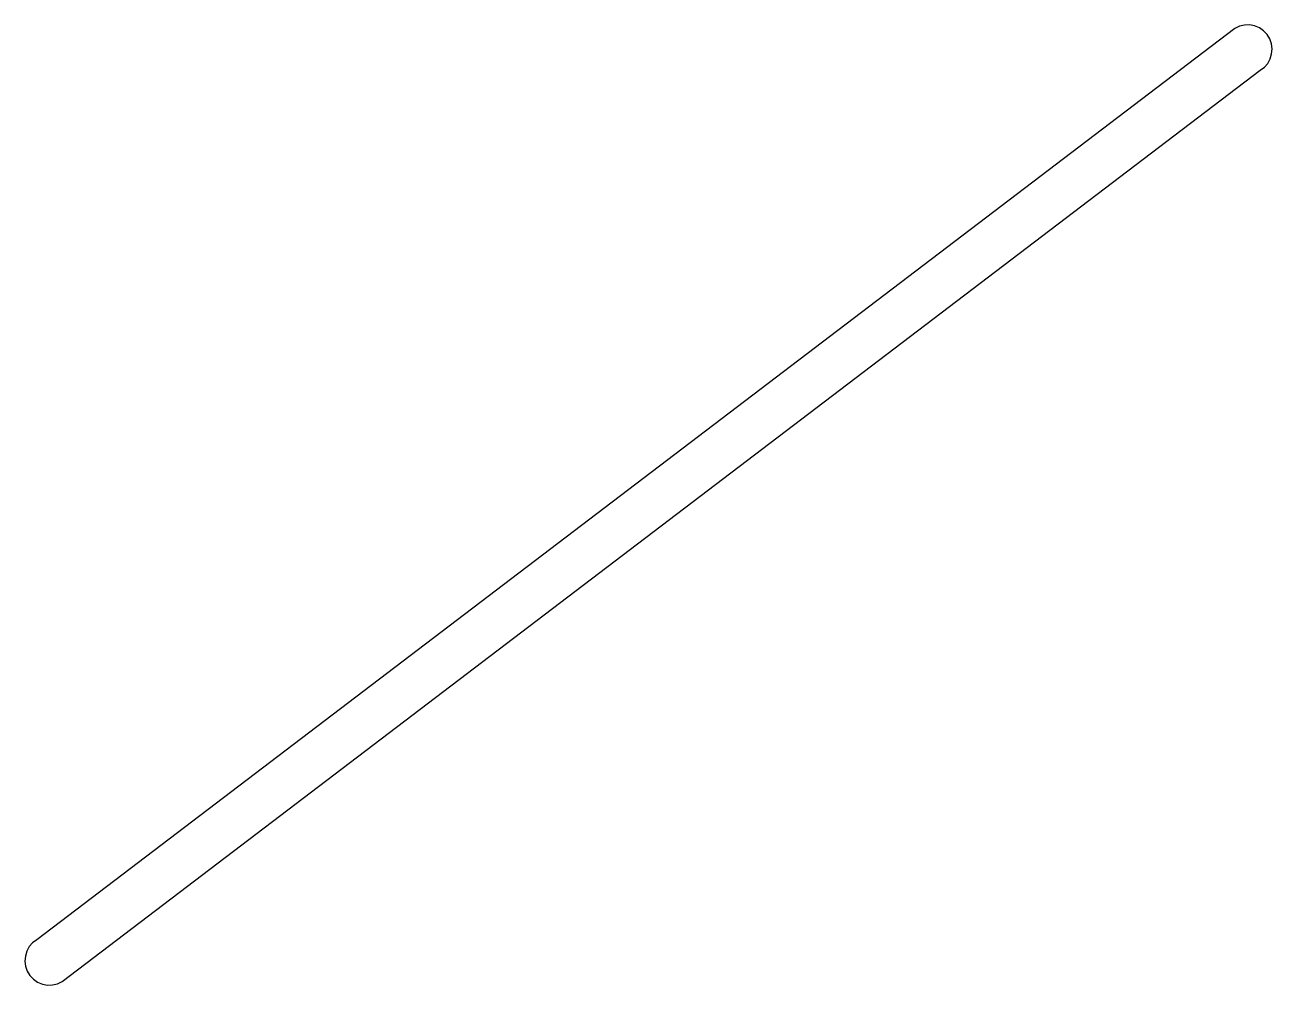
# Model space of a CAD drawing. Header units: metres. Extents: x -5 to 250, y -5 to 191.
import ezdxf

# ---------------------------------------------------------------- set-up
doc = ezdxf.new("R2010")
doc.units = ezdxf.units.M

msp = doc.modelspace()

# ---------------------------------------------------------------- linework, layer by layer
for p, q in [((243.897, 190.896), (242.88, 190.657)), ((244.942, 190.919), (243.897, 190.896)), ((245.969, 190.724), (244.942, 190.919)), ((241.934, 190.211), (-2.59378, 4.2746)), ((242.88, 190.657), (241.934, 190.211)), ((246.933, 190.32), (245.969, 190.724)), ((247.792, 189.724), (246.933, 190.32)), ((248.508, 188.963), (247.792, 189.724)), ((249.05, 188.069), (248.508, 188.963)), ((249.395, 187.082), (249.05, 188.069)), ((249.527, 186.045), (249.395, 187.082)), ((249.44, 185.004), (249.527, 186.045)), ((248.636, 183.086), (249.139, 184.003)), ((249.139, 184.003), (249.44, 185.004)), ((2.59378, -4.2746), (247.122, 181.662)), ((247.122, 181.662), (247.954, 182.294)), ((247.954, 182.294), (248.636, 183.086)), ((-4.10817, 2.85005), (-4.61096, 1.93364)), ((-3.42584, 3.64191), (-4.10817, 2.85005)), ((-2.59378, 4.2746), (-3.42584, 3.64191)), ((-4.91222, 0.932709), (-4.99881, -0.108963)), ((-4.61096, 1.93364), (-4.91222, 0.932709)), ((-4.99881, -0.108963), (-4.86691, -1.1459)), ((-4.86691, -1.1459), (-4.52231, -2.13275)), ((-4.52231, -2.13275), (-3.98006, -3.02638)), ((-3.98006, -3.02638), (-3.26385, -3.78777)), ((-3.26385, -3.78777), (-2.40503, -4.38358)), ((-2.40503, -4.38358), (-1.44106, -4.78783)), ((-1.44106, -4.78783), (-0.414124, -4.9828)), ((-0.414124, -4.9828), (0.63089, -4.96004)), ((0.63089, -4.96004), (1.64836, -4.72046)), ((1.64836, -4.72046), (2.59378, -4.2746))]:
    msp.add_line(p, q)

doc.saveas('drawing.dxf')
